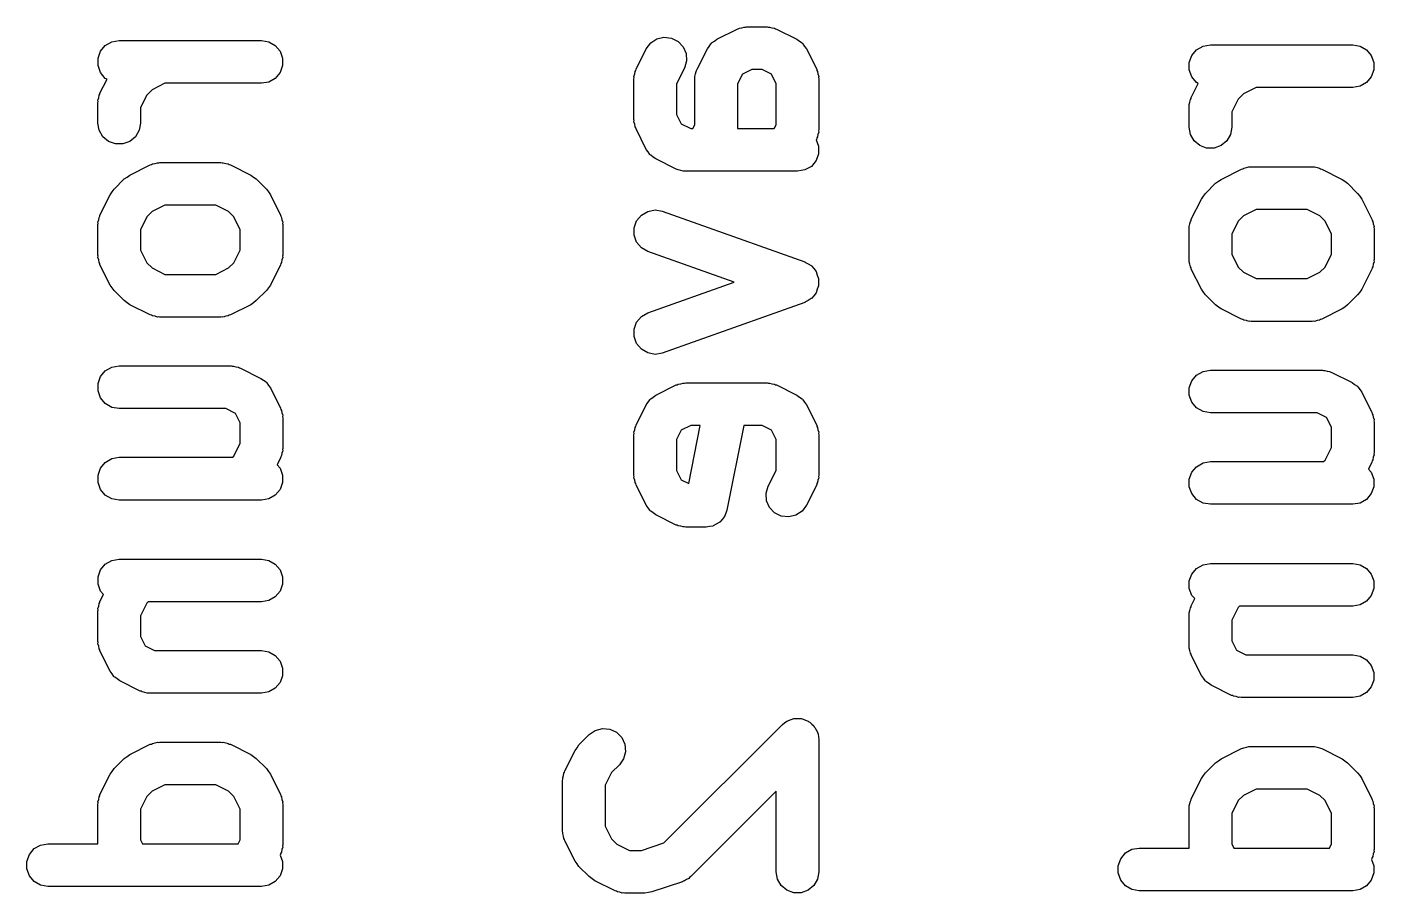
# Model space of a CAD drawing. Extents: x 91.3 to 189.8, y -113.5 to -60.4.
# Drawn here: x 153.89 to 160.2, y -109.63 to -105.58 of the extents above; entities that cross this region are included whole.
import ezdxf

# ---------------------------------------------------------------- set-up
doc = ezdxf.new("R2010")
doc.units = 0
doc.header["$MEASUREMENT"] = 0
doc.layers.add('BLACK', color=7, linetype='CONTINUOUS')

msp = doc.modelspace()

# ---------------------------------------------------------------- linework, layer by layer
at = {"layer": 'Black'}
for p, q in [((157.124, -105.633), (157.22, -105.586)), ((157.22, -105.586), (157.225, -105.584)), ((157.225, -105.584), (157.23, -105.581)), ((157.23, -105.581), (157.242, -105.579)), ((157.242, -105.579), (157.253, -105.576)), ((157.253, -105.576), (157.259, -105.576)), ((157.259, -105.576), (157.264, -105.575)), ((157.264, -105.575), (157.36, -105.575)), ((157.36, -105.575), (157.365, -105.576)), ((157.365, -105.576), (157.371, -105.576)), ((157.371, -105.576), (157.382, -105.579)), ((157.382, -105.579), (157.394, -105.581)), ((157.394, -105.581), (157.399, -105.584)), ((157.399, -105.584), (157.404, -105.586)), ((157.404, -105.586), (157.499, -105.633)), ((154.261, -105.662), (154.292, -105.645)), ((154.292, -105.645), (154.326, -105.639)), ((154.326, -105.639), (154.992, -105.639)), ((154.992, -105.639), (155.027, -105.645)), ((155.027, -105.645), (155.057, -105.662)), ((156.794, -105.678), (156.815, -105.65)), ((156.815, -105.65), (156.844, -105.631)), ((156.844, -105.631), (156.877, -105.623)), ((156.877, -105.623), (156.912, -105.627)), ((156.912, -105.627), (156.943, -105.643)), ((156.943, -105.643), (156.967, -105.668)), ((157.088, -105.666), (157.096, -105.654)), ((157.096, -105.654), (157.099, -105.652)), ((157.099, -105.652), (157.1, -105.65)), ((157.1, -105.65), (157.113, -105.642)), ((157.113, -105.642), (157.124, -105.633)), ((157.499, -105.633), (157.511, -105.642)), ((157.511, -105.642), (157.524, -105.65)), ((157.524, -105.65), (157.525, -105.652)), ((157.525, -105.652), (157.527, -105.654)), ((157.527, -105.654), (157.535, -105.666)), ((154.227, -105.722), (154.239, -105.689)), ((154.227, -105.756), (154.227, -105.722)), ((154.239, -105.689), (154.261, -105.662)), ((155.057, -105.662), (155.079, -105.689)), ((155.079, -105.689), (155.091, -105.722)), ((155.091, -105.722), (155.091, -105.756)), ((156.746, -105.773), (156.794, -105.678)), ((156.967, -105.668), (156.981, -105.7)), ((156.981, -105.7), (156.983, -105.734)), ((157.032, -105.773), (157.08, -105.678)), ((157.08, -105.678), (157.088, -105.666)), ((157.535, -105.666), (157.544, -105.678)), ((157.544, -105.678), (157.592, -105.773)), ((159.337, -105.742), (159.349, -105.709)), ((159.349, -105.709), (159.371, -105.682)), ((159.371, -105.682), (159.402, -105.665)), ((159.402, -105.665), (159.436, -105.659)), ((159.436, -105.659), (160.102, -105.659)), ((160.102, -105.659), (160.137, -105.665)), ((160.137, -105.665), (160.167, -105.682)), ((160.167, -105.682), (160.189, -105.709)), ((160.189, -105.709), (160.201, -105.742)), ((154.239, -105.789), (154.227, -105.756)), ((155.091, -105.756), (155.079, -105.789)), ((156.74, -105.795), (156.742, -105.784)), ((156.742, -105.784), (156.745, -105.779)), ((156.745, -105.779), (156.746, -105.773)), ((156.973, -105.768), (156.936, -105.842)), ((156.983, -105.734), (156.973, -105.768)), ((157.025, -105.795), (157.027, -105.784)), ((157.027, -105.784), (157.03, -105.779)), ((157.03, -105.779), (157.032, -105.773)), ((157.288, -105.775), (157.244, -105.797)), ((157.336, -105.775), (157.288, -105.775)), ((157.38, -105.797), (157.336, -105.775)), ((157.592, -105.773), (157.593, -105.779)), ((157.593, -105.779), (157.596, -105.784)), ((157.596, -105.784), (157.598, -105.795)), ((159.337, -105.776), (159.337, -105.742)), ((159.349, -105.809), (159.337, -105.776)), ((160.201, -105.776), (160.189, -105.809)), ((160.201, -105.742), (160.201, -105.776)), ((154.236, -105.885), (154.269, -105.82)), ((154.261, -105.816), (154.239, -105.789)), ((154.269, -105.82), (154.261, -105.816)), ((154.54, -105.839), (154.48, -105.869)), ((154.992, -105.839), (154.54, -105.839)), ((155.027, -105.833), (154.992, -105.839)), ((155.057, -105.816), (155.027, -105.833)), ((155.079, -105.789), (155.057, -105.816)), ((156.736, -105.807), (156.74, -105.795)), ((156.737, -105.812), (156.736, -105.807)), ((156.736, -105.818), (156.737, -105.812)), ((156.736, -106.009), (156.736, -105.818)), ((156.936, -105.842), (156.936, -105.985)), ((157.021, -105.818), (157.022, -105.812)), ((157.021, -106.033), (157.021, -105.818)), ((157.022, -105.807), (157.025, -105.795)), ((157.022, -105.812), (157.022, -105.807)), ((157.244, -105.797), (157.221, -105.842)), ((157.221, -105.842), (157.221, -106.051)), ((157.402, -105.842), (157.38, -105.797)), ((157.402, -106.033), (157.402, -105.842)), ((157.598, -105.795), (157.602, -105.807)), ((157.602, -105.807), (157.601, -105.812)), ((157.601, -105.812), (157.602, -105.818)), ((157.602, -105.818), (157.602, -106.056)), ((159.346, -105.905), (159.379, -105.84)), ((159.371, -105.836), (159.349, -105.809)), ((159.379, -105.84), (159.371, -105.836)), ((160.167, -105.836), (160.137, -105.853)), ((160.189, -105.809), (160.167, -105.836)), ((154.226, -105.918), (154.23, -105.907)), ((154.23, -105.907), (154.232, -105.895)), ((154.232, -105.895), (154.235, -105.89)), ((154.235, -105.89), (154.236, -105.885)), ((154.456, -105.894), (154.426, -105.953)), ((154.48, -105.869), (154.456, -105.894)), ((159.342, -105.915), (159.345, -105.91)), ((159.345, -105.91), (159.346, -105.905)), ((159.59, -105.889), (159.566, -105.914)), ((159.65, -105.859), (159.59, -105.889)), ((160.102, -105.859), (159.65, -105.859)), ((160.137, -105.853), (160.102, -105.859)), ((154.227, -105.924), (154.226, -105.918)), ((154.226, -105.93), (154.227, -105.924)), ((154.226, -106.025), (154.226, -105.93)), ((154.426, -105.953), (154.426, -106.025)), ((159.336, -105.938), (159.34, -105.927)), ((159.337, -105.944), (159.336, -105.938)), ((159.336, -105.95), (159.337, -105.944)), ((159.336, -106.045), (159.336, -105.95)), ((159.34, -105.927), (159.342, -105.915)), ((159.566, -105.914), (159.536, -105.973)), ((159.536, -105.973), (159.536, -106.045)), ((154.232, -106.059), (154.226, -106.025)), ((154.426, -106.025), (154.42, -106.059)), ((156.737, -106.014), (156.736, -106.009)), ((156.736, -106.02), (156.737, -106.014)), ((156.74, -106.031), (156.736, -106.02)), ((156.742, -106.043), (156.74, -106.031)), ((156.936, -105.985), (156.958, -106.029)), ((156.958, -106.029), (157.002, -106.051)), ((157.012, -106.051), (157.021, -106.033)), ((157.393, -106.051), (157.402, -106.033)), ((154.249, -106.089), (154.232, -106.059)), ((154.276, -106.111), (154.249, -106.089)), ((154.402, -106.089), (154.376, -106.111)), ((154.42, -106.059), (154.402, -106.089)), ((156.745, -106.048), (156.742, -106.043)), ((156.746, -106.053), (156.745, -106.048)), ((156.794, -106.149), (156.746, -106.053)), ((157.002, -106.051), (157.012, -106.051)), ((157.221, -106.051), (157.393, -106.051)), ((157.593, -106.095), (157.592, -106.101)), ((157.596, -106.09), (157.593, -106.095)), ((157.598, -106.079), (157.596, -106.09)), ((157.602, -106.068), (157.598, -106.079)), ((157.602, -106.056), (157.601, -106.062)), ((157.601, -106.062), (157.602, -106.068)), ((159.342, -106.079), (159.336, -106.045)), ((159.359, -106.109), (159.342, -106.079)), ((159.53, -106.079), (159.512, -106.109)), ((159.536, -106.045), (159.53, -106.079)), ((154.308, -106.123), (154.276, -106.111)), ((154.343, -106.123), (154.308, -106.123)), ((154.376, -106.111), (154.343, -106.123)), ((156.803, -106.16), (156.794, -106.149)), ((156.811, -106.173), (156.803, -106.16)), ((157.592, -106.101), (157.59, -106.104)), ((157.59, -106.104), (157.601, -106.134)), ((157.601, -106.134), (157.601, -106.169)), ((159.386, -106.131), (159.359, -106.109)), ((159.418, -106.143), (159.386, -106.131)), ((159.453, -106.143), (159.418, -106.143)), ((159.486, -106.131), (159.453, -106.143)), ((159.512, -106.109), (159.486, -106.131)), ((154.376, -106.269), (154.471, -106.221)), ((154.471, -106.221), (154.477, -106.219)), ((154.477, -106.219), (154.482, -106.217)), ((154.482, -106.217), (154.494, -106.214)), ((154.494, -106.214), (154.505, -106.211)), ((154.505, -106.211), (154.511, -106.211)), ((154.511, -106.211), (154.516, -106.21)), ((154.516, -106.21), (154.802, -106.21)), ((154.802, -106.21), (154.808, -106.211)), ((154.808, -106.211), (154.813, -106.211)), ((154.813, -106.211), (154.825, -106.214)), ((154.825, -106.214), (154.836, -106.217)), ((154.836, -106.217), (154.841, -106.219)), ((154.841, -106.219), (154.847, -106.221)), ((154.847, -106.221), (154.942, -106.269)), ((156.813, -106.174), (156.811, -106.173)), ((156.815, -106.176), (156.813, -106.174)), ((156.827, -106.185), (156.815, -106.176)), ((156.839, -106.193), (156.827, -106.185)), ((156.934, -106.241), (156.839, -106.193)), ((157.589, -106.201), (157.567, -106.228)), ((157.601, -106.169), (157.589, -106.201)), ((154.303, -106.335), (154.35, -106.287)), ((154.35, -106.287), (154.363, -106.278)), ((154.363, -106.278), (154.376, -106.269)), ((154.942, -106.269), (154.955, -106.278)), ((154.955, -106.278), (154.968, -106.287)), ((154.968, -106.287), (155.015, -106.335)), ((156.939, -106.243), (156.934, -106.241)), ((156.944, -106.245), (156.939, -106.243)), ((156.956, -106.247), (156.944, -106.245)), ((156.967, -106.251), (156.956, -106.247)), ((156.973, -106.25), (156.967, -106.251)), ((156.979, -106.251), (156.973, -106.25)), ((157.502, -106.251), (156.979, -106.251)), ((157.537, -106.245), (157.502, -106.251)), ((157.567, -106.228), (157.537, -106.245)), ((159.473, -106.298), (159.486, -106.289)), ((159.486, -106.289), (159.581, -106.241)), ((159.581, -106.241), (159.587, -106.239)), ((159.587, -106.239), (159.592, -106.237)), ((159.592, -106.237), (159.604, -106.234)), ((159.604, -106.234), (159.615, -106.231)), ((159.615, -106.231), (159.621, -106.231)), ((159.621, -106.231), (159.626, -106.23)), ((159.626, -106.23), (159.912, -106.23)), ((159.912, -106.23), (159.918, -106.231)), ((159.918, -106.231), (159.923, -106.231)), ((159.923, -106.231), (159.935, -106.234)), ((159.935, -106.234), (159.946, -106.237)), ((159.946, -106.237), (159.951, -106.239)), ((159.951, -106.239), (159.957, -106.241)), ((159.957, -106.241), (160.052, -106.289)), ((160.052, -106.289), (160.065, -106.298)), ((154.284, -106.361), (154.293, -106.348)), ((154.293, -106.348), (154.303, -106.335)), ((155.015, -106.335), (155.025, -106.348)), ((155.025, -106.348), (155.034, -106.361)), ((159.413, -106.355), (159.46, -106.307)), ((159.46, -106.307), (159.473, -106.298)), ((160.065, -106.298), (160.078, -106.307)), ((160.078, -106.307), (160.125, -106.355)), ((154.236, -106.456), (154.284, -106.361)), ((154.54, -106.41), (154.48, -106.44)), ((154.778, -106.41), (154.54, -106.41)), ((154.838, -106.44), (154.778, -106.41)), ((155.034, -106.361), (155.082, -106.456)), ((159.346, -106.476), (159.394, -106.381)), ((159.394, -106.381), (159.403, -106.368)), ((159.403, -106.368), (159.413, -106.355)), ((160.125, -106.355), (160.135, -106.368)), ((160.135, -106.368), (160.144, -106.381)), ((160.144, -106.381), (160.192, -106.476)), ((154.226, -106.49), (154.23, -106.478)), ((154.23, -106.478), (154.232, -106.467)), ((154.232, -106.467), (154.235, -106.462)), ((154.235, -106.462), (154.236, -106.456)), ((154.456, -106.465), (154.426, -106.525)), ((154.48, -106.44), (154.456, -106.465)), ((154.863, -106.465), (154.838, -106.44)), ((154.892, -106.525), (154.863, -106.465)), ((155.082, -106.456), (155.083, -106.462)), ((155.083, -106.462), (155.086, -106.467)), ((155.086, -106.467), (155.088, -106.478)), ((155.088, -106.478), (155.092, -106.49)), ((156.749, -106.483), (156.771, -106.456)), ((156.771, -106.456), (156.801, -106.439)), ((156.801, -106.439), (156.835, -106.432)), ((156.835, -106.432), (156.869, -106.438)), ((156.869, -106.438), (157.536, -106.676)), ((159.345, -106.482), (159.346, -106.476)), ((159.59, -106.46), (159.566, -106.485)), ((159.65, -106.43), (159.59, -106.46)), ((159.888, -106.43), (159.65, -106.43)), ((159.948, -106.46), (159.888, -106.43)), ((159.973, -106.485), (159.948, -106.46)), ((160.192, -106.476), (160.193, -106.482)), ((154.227, -106.495), (154.226, -106.49)), ((154.226, -106.501), (154.227, -106.495)), ((154.226, -106.644), (154.226, -106.501)), ((154.426, -106.525), (154.426, -106.62)), ((154.892, -106.62), (154.892, -106.525)), ((155.092, -106.49), (155.091, -106.495)), ((155.091, -106.495), (155.092, -106.501)), ((155.092, -106.501), (155.092, -106.644)), ((156.737, -106.516), (156.749, -106.483)), ((156.737, -106.55), (156.737, -106.516)), ((159.336, -106.51), (159.34, -106.498)), ((159.337, -106.515), (159.336, -106.51)), ((159.336, -106.521), (159.337, -106.515)), ((159.336, -106.664), (159.336, -106.521)), ((159.34, -106.498), (159.342, -106.487)), ((159.342, -106.487), (159.345, -106.482)), ((159.566, -106.485), (159.536, -106.545)), ((160.002, -106.545), (159.973, -106.485)), ((160.193, -106.482), (160.196, -106.487)), ((160.196, -106.487), (160.198, -106.498)), ((160.198, -106.498), (160.202, -106.51)), ((160.202, -106.51), (160.201, -106.515)), ((160.201, -106.515), (160.202, -106.521)), ((160.202, -106.521), (160.202, -106.664)), ((156.749, -106.583), (156.737, -106.55)), ((156.772, -106.609), (156.749, -106.583)), ((159.536, -106.545), (159.536, -106.64)), ((160.002, -106.64), (160.002, -106.545)), ((154.227, -106.649), (154.226, -106.644)), ((154.226, -106.655), (154.227, -106.649)), ((154.23, -106.666), (154.226, -106.655)), ((154.232, -106.678), (154.23, -106.666)), ((154.426, -106.62), (154.456, -106.68)), ((154.863, -106.68), (154.892, -106.62)), ((155.088, -106.666), (155.086, -106.678)), ((155.092, -106.655), (155.088, -106.666)), ((155.092, -106.644), (155.091, -106.649)), ((155.091, -106.649), (155.092, -106.655)), ((156.802, -106.627), (156.772, -106.609)), ((157.205, -106.77), (156.802, -106.627)), ((159.337, -106.669), (159.336, -106.664)), ((159.536, -106.64), (159.566, -106.7)), ((159.973, -106.7), (160.002, -106.64)), ((160.202, -106.664), (160.201, -106.669)), ((154.235, -106.683), (154.232, -106.678)), ((154.236, -106.689), (154.235, -106.683)), ((154.284, -106.784), (154.236, -106.689)), ((154.456, -106.68), (154.48, -106.704)), ((154.48, -106.704), (154.54, -106.734)), ((154.778, -106.734), (154.838, -106.704)), ((154.838, -106.704), (154.863, -106.68)), ((155.082, -106.689), (155.034, -106.784)), ((155.083, -106.683), (155.082, -106.689)), ((155.086, -106.678), (155.083, -106.683)), ((157.536, -106.676), (157.537, -106.677)), ((157.537, -106.677), (157.537, -106.677)), ((157.537, -106.677), (157.552, -106.685)), ((157.552, -106.685), (157.566, -106.693)), ((157.566, -106.693), (157.567, -106.694)), ((157.567, -106.694), (157.567, -106.694)), ((157.567, -106.694), (157.578, -106.707)), ((157.578, -106.707), (157.589, -106.72)), ((157.589, -106.72), (157.589, -106.721)), ((157.589, -106.721), (157.589, -106.721)), ((157.589, -106.721), (157.595, -106.737)), ((159.336, -106.675), (159.337, -106.669)), ((159.34, -106.686), (159.336, -106.675)), ((159.342, -106.698), (159.34, -106.686)), ((159.345, -106.703), (159.342, -106.698)), ((159.346, -106.709), (159.345, -106.703)), ((159.394, -106.804), (159.346, -106.709)), ((159.566, -106.7), (159.59, -106.724)), ((159.59, -106.724), (159.65, -106.754)), ((159.888, -106.754), (159.948, -106.724)), ((159.948, -106.724), (159.973, -106.7)), ((160.192, -106.709), (160.144, -106.804)), ((160.193, -106.703), (160.192, -106.709)), ((160.196, -106.698), (160.193, -106.703)), ((160.198, -106.686), (160.196, -106.698)), ((160.202, -106.675), (160.198, -106.686)), ((160.201, -106.669), (160.202, -106.675)), ((154.293, -106.797), (154.284, -106.784)), ((154.54, -106.734), (154.778, -106.734)), ((155.034, -106.784), (155.025, -106.797)), ((156.802, -106.914), (157.205, -106.77)), ((157.595, -106.737), (157.601, -106.753)), ((157.601, -106.788), (157.595, -106.804)), ((157.601, -106.753), (157.601, -106.753)), ((157.601, -106.753), (157.601, -106.754)), ((157.601, -106.754), (157.601, -106.771)), ((157.601, -106.771), (157.601, -106.787)), ((157.601, -106.787), (157.601, -106.788)), ((157.601, -106.788), (157.601, -106.788)), ((159.65, -106.754), (159.888, -106.754)), ((154.303, -106.81), (154.293, -106.797)), ((154.35, -106.857), (154.303, -106.81)), ((154.363, -106.867), (154.35, -106.857)), ((154.968, -106.857), (154.955, -106.867)), ((155.015, -106.81), (154.968, -106.857)), ((155.025, -106.797), (155.015, -106.81)), ((157.552, -106.856), (157.537, -106.864)), ((157.566, -106.847), (157.552, -106.856)), ((157.567, -106.847), (157.566, -106.847)), ((157.578, -106.834), (157.567, -106.847)), ((157.567, -106.847), (157.567, -106.847)), ((157.589, -106.821), (157.578, -106.834)), ((157.595, -106.804), (157.589, -106.82)), ((157.589, -106.82), (157.589, -106.82)), ((157.589, -106.82), (157.589, -106.821)), ((159.403, -106.817), (159.394, -106.804)), ((159.413, -106.83), (159.403, -106.817)), ((159.46, -106.877), (159.413, -106.83)), ((160.125, -106.83), (160.078, -106.877)), ((160.135, -106.817), (160.125, -106.83)), ((160.144, -106.804), (160.135, -106.817)), ((154.376, -106.876), (154.363, -106.867)), ((154.471, -106.924), (154.376, -106.876)), ((154.942, -106.876), (154.847, -106.924)), ((154.955, -106.867), (154.942, -106.876)), ((156.772, -106.932), (156.802, -106.914)), ((157.536, -106.865), (156.869, -107.103)), ((157.537, -106.864), (157.536, -106.865)), ((157.537, -106.864), (157.537, -106.864)), ((159.473, -106.887), (159.46, -106.877)), ((159.486, -106.896), (159.473, -106.887)), ((159.581, -106.944), (159.486, -106.896)), ((160.052, -106.896), (159.957, -106.944)), ((160.065, -106.887), (160.052, -106.896)), ((160.078, -106.877), (160.065, -106.887)), ((154.477, -106.925), (154.471, -106.924)), ((154.482, -106.928), (154.477, -106.925)), ((154.494, -106.93), (154.482, -106.928)), ((154.505, -106.934), (154.494, -106.93)), ((154.511, -106.933), (154.505, -106.934)), ((154.516, -106.934), (154.511, -106.933)), ((154.802, -106.934), (154.516, -106.934)), ((154.808, -106.933), (154.802, -106.934)), ((154.813, -106.934), (154.808, -106.933)), ((154.825, -106.93), (154.813, -106.934)), ((154.836, -106.928), (154.825, -106.93)), ((154.841, -106.925), (154.836, -106.928)), ((154.847, -106.924), (154.841, -106.925)), ((156.737, -106.991), (156.749, -106.958)), ((156.749, -106.958), (156.772, -106.932)), ((159.587, -106.945), (159.581, -106.944)), ((159.592, -106.948), (159.587, -106.945)), ((159.604, -106.95), (159.592, -106.948)), ((159.615, -106.954), (159.604, -106.95)), ((159.621, -106.953), (159.615, -106.954)), ((159.626, -106.954), (159.621, -106.953)), ((159.912, -106.954), (159.626, -106.954)), ((159.918, -106.953), (159.912, -106.954)), ((159.923, -106.954), (159.918, -106.953)), ((159.935, -106.95), (159.923, -106.954)), ((159.946, -106.948), (159.935, -106.95)), ((159.951, -106.945), (159.946, -106.948)), ((159.957, -106.944), (159.951, -106.945)), ((156.737, -107.025), (156.737, -106.991)), ((156.749, -107.058), (156.737, -107.025)), ((156.771, -107.085), (156.749, -107.058)), ((156.801, -107.102), (156.771, -107.085)), ((156.835, -107.109), (156.801, -107.102)), ((156.869, -107.103), (156.835, -107.109)), ((154.261, -107.186), (154.292, -107.169)), ((154.292, -107.169), (154.326, -107.163)), ((154.326, -107.163), (154.85, -107.163)), ((154.85, -107.163), (154.855, -107.164)), ((154.855, -107.164), (154.861, -107.164)), ((154.861, -107.164), (154.872, -107.167)), ((154.872, -107.167), (154.884, -107.169)), ((154.884, -107.169), (154.889, -107.172)), ((154.889, -107.172), (154.894, -107.173)), ((154.227, -107.245), (154.239, -107.213)), ((154.239, -107.213), (154.261, -107.186)), ((154.894, -107.173), (154.989, -107.221)), ((154.989, -107.221), (155.001, -107.23)), ((155.001, -107.23), (155.014, -107.238)), ((159.337, -107.265), (159.349, -107.233)), ((159.349, -107.233), (159.371, -107.206)), ((159.371, -107.206), (159.402, -107.189)), ((159.402, -107.189), (159.436, -107.183)), ((159.436, -107.183), (159.96, -107.183)), ((159.96, -107.183), (159.965, -107.184)), ((159.965, -107.184), (159.971, -107.184)), ((159.971, -107.184), (159.982, -107.187)), ((159.982, -107.187), (159.994, -107.189)), ((159.994, -107.189), (159.999, -107.192)), ((159.999, -107.192), (160.004, -107.193)), ((160.004, -107.193), (160.099, -107.241)), ((154.227, -107.28), (154.227, -107.245)), ((154.239, -107.313), (154.227, -107.28)), ((155.014, -107.238), (155.015, -107.24)), ((155.015, -107.24), (155.017, -107.242)), ((155.017, -107.242), (155.025, -107.254)), ((155.025, -107.254), (155.034, -107.266)), ((155.034, -107.266), (155.082, -107.361)), ((156.839, -107.3), (156.934, -107.252)), ((156.934, -107.252), (156.939, -107.251)), ((156.939, -107.251), (156.944, -107.248)), ((156.944, -107.248), (156.956, -107.246)), ((156.956, -107.246), (156.967, -107.243)), ((156.967, -107.243), (156.973, -107.243)), ((156.973, -107.243), (156.979, -107.242)), ((156.979, -107.242), (157.36, -107.242)), ((157.36, -107.242), (157.365, -107.243)), ((157.365, -107.243), (157.371, -107.243)), ((157.371, -107.243), (157.382, -107.246)), ((157.382, -107.246), (157.394, -107.248)), ((157.394, -107.248), (157.399, -107.251)), ((157.399, -107.251), (157.404, -107.252)), ((157.404, -107.252), (157.499, -107.3)), ((159.337, -107.3), (159.337, -107.265)), ((160.099, -107.241), (160.111, -107.25)), ((160.111, -107.25), (160.124, -107.258)), ((160.124, -107.258), (160.125, -107.26)), ((160.125, -107.26), (160.127, -107.262)), ((160.127, -107.262), (160.135, -107.274)), ((160.135, -107.274), (160.144, -107.286)), ((160.144, -107.286), (160.192, -107.381)), ((154.261, -107.339), (154.239, -107.313)), ((154.292, -107.357), (154.261, -107.339)), ((154.326, -107.363), (154.292, -107.357)), ((155.082, -107.361), (155.083, -107.367)), ((156.746, -107.44), (156.794, -107.345)), ((156.794, -107.345), (156.803, -107.333)), ((156.803, -107.333), (156.811, -107.321)), ((156.811, -107.321), (156.813, -107.319)), ((156.813, -107.319), (156.815, -107.317)), ((156.815, -107.317), (156.827, -107.309)), ((156.827, -107.309), (156.839, -107.3)), ((157.499, -107.3), (157.511, -107.309)), ((157.511, -107.309), (157.524, -107.317)), ((157.524, -107.317), (157.525, -107.319)), ((157.525, -107.319), (157.527, -107.321)), ((157.527, -107.321), (157.535, -107.333)), ((157.535, -107.333), (157.544, -107.345)), ((157.544, -107.345), (157.592, -107.44)), ((159.349, -107.333), (159.337, -107.3)), ((159.371, -107.359), (159.349, -107.333)), ((159.402, -107.377), (159.371, -107.359)), ((154.826, -107.363), (154.326, -107.363)), ((154.87, -107.385), (154.826, -107.363)), ((154.892, -107.429), (154.87, -107.385)), ((155.083, -107.367), (155.086, -107.372)), ((155.086, -107.372), (155.088, -107.383)), ((155.088, -107.383), (155.092, -107.394)), ((155.092, -107.394), (155.091, -107.4)), ((155.091, -107.4), (155.092, -107.406)), ((155.092, -107.406), (155.092, -107.549)), ((159.436, -107.383), (159.402, -107.377)), ((159.936, -107.383), (159.436, -107.383)), ((159.98, -107.405), (159.936, -107.383)), ((160.002, -107.449), (159.98, -107.405)), ((160.192, -107.381), (160.193, -107.387)), ((160.193, -107.387), (160.196, -107.392)), ((160.196, -107.392), (160.198, -107.403)), ((160.198, -107.403), (160.202, -107.414)), ((160.202, -107.414), (160.201, -107.42)), ((160.201, -107.42), (160.202, -107.426)), ((154.892, -107.525), (154.892, -107.429)), ((156.736, -107.473), (156.74, -107.462)), ((156.737, -107.479), (156.736, -107.473)), ((156.736, -107.485), (156.737, -107.479)), ((156.736, -107.675), (156.736, -107.485)), ((156.74, -107.462), (156.742, -107.451)), ((156.742, -107.451), (156.745, -107.446)), ((156.745, -107.446), (156.746, -107.44)), ((156.958, -107.464), (156.936, -107.508)), ((157.002, -107.442), (156.958, -107.464)), ((156.993, -107.713), (157.047, -107.442)), ((157.047, -107.442), (157.002, -107.442)), ((157.251, -107.442), (157.172, -107.838)), ((157.336, -107.442), (157.251, -107.442)), ((157.38, -107.464), (157.336, -107.442)), ((157.402, -107.508), (157.38, -107.464)), ((157.592, -107.44), (157.593, -107.446)), ((157.593, -107.446), (157.596, -107.451)), ((157.596, -107.451), (157.598, -107.462)), ((157.598, -107.462), (157.602, -107.473)), ((157.602, -107.473), (157.601, -107.479)), ((157.601, -107.479), (157.602, -107.485)), ((157.602, -107.485), (157.602, -107.675)), ((160.002, -107.545), (160.002, -107.449)), ((160.202, -107.426), (160.202, -107.569)), ((154.863, -107.585), (154.892, -107.525)), ((155.092, -107.549), (155.091, -107.554)), ((156.936, -107.508), (156.936, -107.652)), ((157.402, -107.652), (157.402, -107.508)), ((159.973, -107.605), (160.002, -107.545)), ((154.261, -107.615), (154.292, -107.597)), ((154.292, -107.597), (154.326, -107.591)), ((154.326, -107.591), (154.856, -107.591)), ((154.856, -107.591), (154.863, -107.585)), ((155.082, -107.593), (155.066, -107.626)), ((155.083, -107.588), (155.082, -107.593)), ((155.086, -107.583), (155.083, -107.588)), ((155.088, -107.571), (155.086, -107.583)), ((155.092, -107.56), (155.088, -107.571)), ((155.091, -107.554), (155.092, -107.56)), ((159.402, -107.617), (159.436, -107.611)), ((159.436, -107.611), (159.966, -107.611)), ((159.966, -107.611), (159.973, -107.605)), ((160.192, -107.613), (160.176, -107.646)), ((160.193, -107.608), (160.192, -107.613)), ((160.196, -107.603), (160.193, -107.608)), ((160.198, -107.591), (160.196, -107.603)), ((160.202, -107.58), (160.198, -107.591)), ((160.202, -107.569), (160.201, -107.574)), ((160.201, -107.574), (160.202, -107.58)), ((154.227, -107.674), (154.239, -107.641)), ((154.227, -107.709), (154.227, -107.674)), ((154.239, -107.641), (154.261, -107.615)), ((155.066, -107.626), (155.079, -107.641)), ((155.079, -107.641), (155.091, -107.674)), ((155.091, -107.674), (155.091, -107.709)), ((156.737, -107.681), (156.736, -107.675)), ((156.936, -107.652), (156.958, -107.696)), ((157.365, -107.726), (157.402, -107.652)), ((157.602, -107.675), (157.601, -107.681)), ((159.337, -107.694), (159.349, -107.661)), ((159.349, -107.661), (159.371, -107.635)), ((159.371, -107.635), (159.402, -107.617)), ((160.176, -107.646), (160.189, -107.661)), ((160.189, -107.661), (160.201, -107.694)), ((154.239, -107.741), (154.227, -107.709)), ((155.091, -107.709), (155.079, -107.741)), ((156.736, -107.687), (156.737, -107.681)), ((156.74, -107.698), (156.736, -107.687)), ((156.742, -107.709), (156.74, -107.698)), ((156.745, -107.714), (156.742, -107.709)), ((156.746, -107.72), (156.745, -107.714)), ((156.794, -107.815), (156.746, -107.72)), ((156.958, -107.696), (156.993, -107.713)), ((157.355, -107.759), (157.365, -107.726)), ((157.592, -107.72), (157.544, -107.815)), ((157.593, -107.714), (157.592, -107.72)), ((157.596, -107.709), (157.593, -107.714)), ((157.598, -107.698), (157.596, -107.709)), ((157.602, -107.687), (157.598, -107.698)), ((157.601, -107.681), (157.602, -107.687)), ((159.337, -107.729), (159.337, -107.694)), ((159.349, -107.761), (159.337, -107.729)), ((160.201, -107.729), (160.189, -107.761)), ((160.201, -107.694), (160.201, -107.729)), ((154.261, -107.768), (154.239, -107.741)), ((154.292, -107.785), (154.261, -107.768)), ((154.326, -107.791), (154.292, -107.785)), ((154.992, -107.791), (154.326, -107.791)), ((155.027, -107.785), (154.992, -107.791)), ((155.057, -107.768), (155.027, -107.785)), ((155.079, -107.741), (155.057, -107.768)), ((157.357, -107.794), (157.355, -107.759)), ((157.371, -107.826), (157.357, -107.794)), ((159.371, -107.788), (159.349, -107.761)), ((159.402, -107.805), (159.371, -107.788)), ((160.167, -107.788), (160.137, -107.805)), ((160.189, -107.761), (160.167, -107.788)), ((156.803, -107.827), (156.794, -107.815)), ((156.811, -107.839), (156.803, -107.827)), ((156.813, -107.841), (156.811, -107.839)), ((156.815, -107.843), (156.813, -107.841)), ((156.827, -107.851), (156.815, -107.843)), ((156.839, -107.86), (156.827, -107.851)), ((156.934, -107.908), (156.839, -107.86)), ((157.166, -107.853), (157.16, -107.868)), ((157.172, -107.838), (157.166, -107.853)), ((157.395, -107.851), (157.371, -107.826)), ((157.426, -107.866), (157.395, -107.851)), ((157.461, -107.87), (157.426, -107.866)), ((157.495, -107.862), (157.461, -107.87)), ((157.524, -107.843), (157.495, -107.862)), ((157.544, -107.815), (157.524, -107.843)), ((159.436, -107.811), (159.402, -107.805)), ((160.102, -107.811), (159.436, -107.811)), ((160.137, -107.805), (160.102, -107.811)), ((156.939, -107.909), (156.934, -107.908)), ((156.944, -107.912), (156.939, -107.909)), ((156.956, -107.914), (156.944, -107.912)), ((156.967, -107.917), (156.956, -107.914)), ((156.973, -107.917), (156.967, -107.917)), ((156.979, -107.918), (156.973, -107.917)), ((157.074, -107.918), (156.979, -107.918)), ((157.09, -107.915), (157.074, -107.918)), ((157.106, -107.913), (157.09, -107.915)), ((157.107, -107.912), (157.106, -107.913)), ((157.108, -107.912), (157.107, -107.912)), ((157.122, -107.904), (157.108, -107.912)), ((157.136, -107.896), (157.122, -107.904)), ((157.137, -107.895), (157.136, -107.896)), ((157.138, -107.895), (157.137, -107.895)), ((157.149, -107.882), (157.138, -107.895)), ((157.159, -107.87), (157.149, -107.882)), ((157.16, -107.869), (157.159, -107.87)), ((157.16, -107.868), (157.16, -107.869)), ((154.227, -108.15), (154.239, -108.118)), ((154.239, -108.118), (154.261, -108.091)), ((154.261, -108.091), (154.292, -108.074)), ((154.292, -108.074), (154.326, -108.068)), ((154.326, -108.068), (154.992, -108.068)), ((154.992, -108.068), (155.027, -108.074)), ((155.027, -108.074), (155.057, -108.091)), ((155.057, -108.091), (155.079, -108.118)), ((155.079, -108.118), (155.091, -108.15)), ((159.349, -108.138), (159.371, -108.111)), ((159.371, -108.111), (159.402, -108.094)), ((159.402, -108.094), (159.436, -108.088)), ((159.436, -108.088), (160.102, -108.088)), ((160.102, -108.088), (160.137, -108.094)), ((160.137, -108.094), (160.167, -108.111)), ((160.167, -108.111), (160.189, -108.138)), ((154.227, -108.185), (154.227, -108.15)), ((155.091, -108.15), (155.091, -108.185)), ((159.337, -108.17), (159.349, -108.138)), ((159.337, -108.205), (159.337, -108.17)), ((160.189, -108.138), (160.201, -108.17)), ((160.201, -108.17), (160.201, -108.205)), ((154.239, -108.218), (154.227, -108.185)), ((154.236, -108.266), (154.252, -108.233)), ((154.252, -108.233), (154.239, -108.218)), ((155.057, -108.244), (155.027, -108.262)), ((155.079, -108.218), (155.057, -108.244)), ((155.091, -108.185), (155.079, -108.218)), ((159.349, -108.238), (159.337, -108.205)), ((159.362, -108.253), (159.349, -108.238)), ((160.189, -108.238), (160.167, -108.264)), ((160.201, -108.205), (160.189, -108.238)), ((154.226, -108.299), (154.23, -108.288)), ((154.227, -108.305), (154.226, -108.299)), ((154.226, -108.31), (154.227, -108.305)), ((154.23, -108.288), (154.232, -108.276)), ((154.232, -108.276), (154.235, -108.271)), ((154.235, -108.271), (154.236, -108.266)), ((154.456, -108.274), (154.426, -108.334)), ((154.462, -108.268), (154.456, -108.274)), ((154.992, -108.268), (154.462, -108.268)), ((155.027, -108.262), (154.992, -108.268)), ((159.336, -108.319), (159.34, -108.308)), ((159.34, -108.308), (159.342, -108.296)), ((159.342, -108.296), (159.345, -108.291)), ((159.345, -108.291), (159.346, -108.286)), ((159.346, -108.286), (159.362, -108.253)), ((159.566, -108.294), (159.536, -108.354)), ((159.572, -108.288), (159.566, -108.294)), ((160.102, -108.288), (159.572, -108.288)), ((160.137, -108.282), (160.102, -108.288)), ((160.167, -108.264), (160.137, -108.282)), ((154.226, -108.453), (154.226, -108.31)), ((154.426, -108.334), (154.426, -108.43)), ((159.337, -108.325), (159.336, -108.319)), ((159.336, -108.33), (159.337, -108.325)), ((159.336, -108.473), (159.336, -108.33)), ((159.536, -108.354), (159.536, -108.45)), ((154.426, -108.43), (154.448, -108.474)), ((154.227, -108.459), (154.226, -108.453)), ((154.226, -108.465), (154.227, -108.459)), ((154.23, -108.476), (154.226, -108.465)), ((154.232, -108.488), (154.23, -108.476)), ((154.235, -108.493), (154.232, -108.488)), ((154.236, -108.498), (154.235, -108.493)), ((154.448, -108.474), (154.492, -108.496)), ((154.492, -108.496), (154.992, -108.496)), ((154.992, -108.496), (155.027, -108.502)), ((159.337, -108.479), (159.336, -108.473)), ((159.336, -108.485), (159.337, -108.479)), ((159.34, -108.496), (159.336, -108.485)), ((159.342, -108.508), (159.34, -108.496)), ((159.536, -108.45), (159.558, -108.494)), ((159.558, -108.494), (159.602, -108.516)), ((154.284, -108.593), (154.236, -108.498)), ((155.027, -108.502), (155.057, -108.52)), ((155.057, -108.52), (155.079, -108.546)), ((155.079, -108.546), (155.091, -108.579)), ((159.345, -108.513), (159.342, -108.508)), ((159.346, -108.518), (159.345, -108.513)), ((159.394, -108.613), (159.346, -108.518)), ((159.602, -108.516), (160.102, -108.516)), ((160.102, -108.516), (160.137, -108.522)), ((160.137, -108.522), (160.167, -108.54)), ((160.167, -108.54), (160.189, -108.566)), ((154.293, -108.605), (154.284, -108.593)), ((154.301, -108.617), (154.293, -108.605)), ((154.303, -108.619), (154.301, -108.617)), ((154.305, -108.621), (154.303, -108.619)), ((154.317, -108.629), (154.305, -108.621)), ((155.091, -108.614), (155.079, -108.646)), ((155.091, -108.579), (155.091, -108.614)), ((159.403, -108.625), (159.394, -108.613)), ((160.189, -108.566), (160.201, -108.599)), ((160.201, -108.599), (160.201, -108.634)), ((154.329, -108.638), (154.317, -108.629)), ((154.424, -108.686), (154.329, -108.638)), ((154.429, -108.687), (154.424, -108.686)), ((155.057, -108.673), (155.027, -108.69)), ((155.079, -108.646), (155.057, -108.673)), ((159.411, -108.637), (159.403, -108.625)), ((159.413, -108.639), (159.411, -108.637)), ((159.415, -108.641), (159.413, -108.639)), ((159.427, -108.649), (159.415, -108.641)), ((159.439, -108.658), (159.427, -108.649)), ((159.534, -108.706), (159.439, -108.658)), ((160.189, -108.666), (160.167, -108.693)), ((160.201, -108.634), (160.189, -108.666)), ((154.434, -108.69), (154.429, -108.687)), ((154.446, -108.692), (154.434, -108.69)), ((154.457, -108.696), (154.446, -108.692)), ((154.463, -108.695), (154.457, -108.696)), ((154.469, -108.696), (154.463, -108.695)), ((154.992, -108.696), (154.469, -108.696)), ((155.027, -108.69), (154.992, -108.696)), ((159.539, -108.707), (159.534, -108.706)), ((159.544, -108.71), (159.539, -108.707)), ((159.556, -108.712), (159.544, -108.71)), ((159.567, -108.716), (159.556, -108.712)), ((159.573, -108.715), (159.567, -108.716)), ((159.579, -108.716), (159.573, -108.715)), ((160.102, -108.716), (159.579, -108.716)), ((160.137, -108.71), (160.102, -108.716)), ((160.167, -108.693), (160.137, -108.71)), ((156.527, -108.89), (156.555, -108.87)), ((156.555, -108.87), (156.589, -108.861)), ((156.589, -108.861), (156.624, -108.864)), ((156.624, -108.864), (156.655, -108.879)), ((156.877, -109.397), (157.432, -108.843)), ((157.432, -108.843), (157.442, -108.835)), ((157.442, -108.835), (157.452, -108.827)), ((157.452, -108.827), (157.457, -108.825)), ((157.457, -108.825), (157.46, -108.823)), ((157.46, -108.823), (157.473, -108.819)), ((157.473, -108.819), (157.485, -108.815)), ((157.485, -108.815), (157.489, -108.815)), ((157.489, -108.815), (157.494, -108.814)), ((157.494, -108.814), (157.507, -108.815)), ((157.507, -108.815), (157.52, -108.815)), ((157.52, -108.815), (157.524, -108.816)), ((157.524, -108.816), (157.528, -108.817)), ((157.528, -108.817), (157.54, -108.822)), ((157.54, -108.822), (157.552, -108.827)), ((157.552, -108.827), (157.556, -108.83)), ((157.556, -108.83), (157.56, -108.831)), ((157.56, -108.831), (157.569, -108.841)), ((157.569, -108.841), (157.579, -108.849)), ((157.579, -108.849), (157.581, -108.853)), ((157.581, -108.853), (157.584, -108.856)), ((157.584, -108.856), (157.59, -108.868)), ((157.59, -108.868), (157.596, -108.879)), ((154.376, -108.983), (154.471, -108.935)), ((154.471, -108.935), (154.477, -108.934)), ((154.477, -108.934), (154.482, -108.931)), ((154.482, -108.931), (154.494, -108.929)), ((154.494, -108.929), (154.505, -108.925)), ((154.505, -108.925), (154.511, -108.926)), ((154.511, -108.926), (154.516, -108.925)), ((154.516, -108.925), (154.802, -108.925)), ((154.802, -108.925), (154.808, -108.926)), ((154.808, -108.926), (154.813, -108.925)), ((154.813, -108.925), (154.825, -108.929)), ((154.825, -108.929), (154.836, -108.931)), ((154.836, -108.931), (154.841, -108.934)), ((154.841, -108.934), (154.847, -108.935)), ((154.847, -108.935), (154.942, -108.983)), ((156.47, -108.951), (156.479, -108.938)), ((156.479, -108.938), (156.527, -108.89)), ((156.655, -108.879), (156.68, -108.904)), ((156.68, -108.904), (156.694, -108.935)), ((156.694, -108.935), (156.697, -108.97)), ((157.596, -108.879), (157.597, -108.883)), ((157.597, -108.883), (157.599, -108.887)), ((157.599, -108.887), (157.6, -108.9)), ((157.6, -108.9), (157.602, -108.913)), ((157.602, -108.913), (157.602, -109.532)), ((154.303, -109.049), (154.35, -109.002)), ((154.35, -109.002), (154.363, -108.992)), ((154.363, -108.992), (154.376, -108.983)), ((154.942, -108.983), (154.955, -108.992)), ((154.955, -108.992), (154.968, -109.002)), ((154.968, -109.002), (155.015, -109.049)), ((156.413, -109.059), (156.461, -108.964)), ((156.461, -108.964), (156.47, -108.951)), ((156.697, -108.97), (156.688, -109.003)), ((159.486, -109.003), (159.581, -108.955)), ((159.581, -108.955), (159.587, -108.954)), ((159.587, -108.954), (159.592, -108.951)), ((159.592, -108.951), (159.604, -108.949)), ((159.604, -108.949), (159.615, -108.945)), ((159.615, -108.945), (159.621, -108.946)), ((159.621, -108.946), (159.626, -108.945)), ((159.626, -108.945), (159.912, -108.945)), ((159.912, -108.945), (159.918, -108.946)), ((159.918, -108.946), (159.923, -108.945)), ((159.923, -108.945), (159.935, -108.949)), ((159.935, -108.949), (159.946, -108.951)), ((159.946, -108.951), (159.951, -108.954)), ((159.951, -108.954), (159.957, -108.955)), ((159.957, -108.955), (160.052, -109.003)), ((154.284, -109.075), (154.293, -109.062)), ((154.293, -109.062), (154.303, -109.049)), ((155.015, -109.049), (155.025, -109.062)), ((155.025, -109.062), (155.034, -109.075)), ((156.408, -109.07), (156.411, -109.065)), ((156.411, -109.065), (156.413, -109.059)), ((156.668, -109.032), (156.632, -109.068)), ((156.688, -109.003), (156.668, -109.032)), ((159.413, -109.069), (159.46, -109.022)), ((159.46, -109.022), (159.473, -109.012)), ((159.473, -109.012), (159.486, -109.003)), ((160.052, -109.003), (160.065, -109.012)), ((160.065, -109.012), (160.078, -109.022)), ((160.078, -109.022), (160.125, -109.069)), ((154.236, -109.171), (154.284, -109.075)), ((154.54, -109.125), (154.48, -109.155)), ((154.778, -109.125), (154.54, -109.125)), ((154.838, -109.155), (154.778, -109.125)), ((155.034, -109.075), (155.082, -109.171)), ((156.402, -109.104), (156.403, -109.098)), ((156.402, -109.342), (156.402, -109.104)), ((156.403, -109.092), (156.406, -109.081)), ((156.403, -109.098), (156.403, -109.092)), ((156.406, -109.081), (156.408, -109.07)), ((156.632, -109.068), (156.602, -109.127)), ((156.602, -109.127), (156.602, -109.318)), ((159.346, -109.191), (159.394, -109.095)), ((159.394, -109.095), (159.403, -109.082)), ((159.403, -109.082), (159.413, -109.069)), ((160.125, -109.069), (160.135, -109.082)), ((160.135, -109.082), (160.144, -109.095)), ((160.144, -109.095), (160.192, -109.191)), ((154.23, -109.193), (154.232, -109.181)), ((154.232, -109.181), (154.235, -109.176)), ((154.235, -109.176), (154.236, -109.171)), ((154.456, -109.179), (154.426, -109.239)), ((154.48, -109.155), (154.456, -109.179)), ((154.863, -109.179), (154.838, -109.155)), ((154.892, -109.239), (154.863, -109.179)), ((155.082, -109.171), (155.083, -109.176)), ((155.083, -109.176), (155.086, -109.181)), ((155.086, -109.181), (155.088, -109.193)), ((157.402, -109.155), (157.002, -109.555)), ((157.402, -109.532), (157.402, -109.155)), ((159.345, -109.196), (159.346, -109.191)), ((159.59, -109.175), (159.566, -109.199)), ((159.65, -109.145), (159.59, -109.175)), ((159.888, -109.145), (159.65, -109.145)), ((159.948, -109.175), (159.888, -109.145)), ((159.973, -109.199), (159.948, -109.175)), ((160.192, -109.191), (160.193, -109.196)), ((154.226, -109.204), (154.23, -109.193)), ((154.227, -109.21), (154.226, -109.204)), ((154.226, -109.215), (154.227, -109.21)), ((154.226, -109.401), (154.226, -109.215)), ((154.426, -109.239), (154.426, -109.382)), ((154.892, -109.382), (154.892, -109.239)), ((155.088, -109.193), (155.092, -109.204)), ((155.092, -109.204), (155.091, -109.21)), ((155.091, -109.21), (155.092, -109.215)), ((155.092, -109.215), (155.092, -109.406)), ((159.336, -109.224), (159.34, -109.213)), ((159.337, -109.23), (159.336, -109.224)), ((159.336, -109.235), (159.337, -109.23)), ((159.336, -109.421), (159.336, -109.235)), ((159.34, -109.213), (159.342, -109.201)), ((159.342, -109.201), (159.345, -109.196)), ((159.566, -109.199), (159.536, -109.259)), ((160.002, -109.259), (159.973, -109.199)), ((160.193, -109.196), (160.196, -109.201)), ((160.196, -109.201), (160.198, -109.213)), ((160.198, -109.213), (160.202, -109.224)), ((160.202, -109.224), (160.201, -109.23)), ((160.201, -109.23), (160.202, -109.235)), ((160.202, -109.235), (160.202, -109.426)), ((159.536, -109.259), (159.536, -109.402)), ((160.002, -109.402), (160.002, -109.259)), ((156.403, -109.348), (156.402, -109.342)), ((156.403, -109.353), (156.403, -109.348)), ((156.406, -109.365), (156.403, -109.353)), ((156.408, -109.376), (156.406, -109.365)), ((156.411, -109.381), (156.408, -109.376)), ((156.602, -109.318), (156.632, -109.378)), ((156.632, -109.378), (156.657, -109.403)), ((153.906, -109.451), (153.928, -109.424)), ((153.928, -109.424), (153.958, -109.407)), ((153.958, -109.407), (153.992, -109.401)), ((153.992, -109.401), (154.226, -109.401)), ((154.426, -109.382), (154.435, -109.401)), ((154.435, -109.401), (154.883, -109.401)), ((154.883, -109.401), (154.892, -109.382)), ((155.086, -109.44), (155.083, -109.445)), ((155.088, -109.428), (155.086, -109.44)), ((155.092, -109.417), (155.088, -109.428)), ((155.092, -109.406), (155.091, -109.411)), ((155.091, -109.411), (155.092, -109.417)), ((156.413, -109.387), (156.411, -109.381)), ((156.461, -109.482), (156.413, -109.387)), ((156.657, -109.403), (156.716, -109.432)), ((156.716, -109.432), (156.772, -109.432)), ((156.772, -109.432), (156.877, -109.397)), ((159.038, -109.444), (159.068, -109.427)), ((159.068, -109.427), (159.102, -109.421)), ((159.102, -109.421), (159.336, -109.421)), ((159.536, -109.402), (159.545, -109.421)), ((159.545, -109.421), (159.993, -109.421)), ((159.993, -109.421), (160.002, -109.402)), ((160.202, -109.437), (160.198, -109.448)), ((160.202, -109.426), (160.201, -109.431)), ((160.201, -109.431), (160.202, -109.437)), ((153.894, -109.484), (153.906, -109.451)), ((153.894, -109.518), (153.894, -109.484)), ((155.082, -109.45), (155.08, -109.454)), ((155.08, -109.454), (155.091, -109.484)), ((155.083, -109.445), (155.082, -109.45)), ((155.091, -109.484), (155.091, -109.518)), ((156.47, -109.495), (156.461, -109.482)), ((156.479, -109.508), (156.47, -109.495)), ((159.004, -109.504), (159.016, -109.471)), ((159.004, -109.538), (159.004, -109.504)), ((159.016, -109.471), (159.038, -109.444)), ((160.192, -109.47), (160.19, -109.474)), ((160.19, -109.474), (160.201, -109.504)), ((160.193, -109.465), (160.192, -109.47)), ((160.196, -109.46), (160.193, -109.465)), ((160.198, -109.448), (160.196, -109.46)), ((160.201, -109.504), (160.201, -109.538)), ((153.906, -109.551), (153.894, -109.518)), ((153.928, -109.578), (153.906, -109.551)), ((155.079, -109.551), (155.057, -109.578)), ((155.091, -109.518), (155.079, -109.551)), ((156.527, -109.555), (156.479, -109.508)), ((156.54, -109.565), (156.527, -109.555)), ((156.553, -109.574), (156.54, -109.565)), ((156.983, -109.569), (156.973, -109.575)), ((156.993, -109.563), (156.983, -109.569)), ((156.997, -109.559), (156.993, -109.563)), ((157.002, -109.555), (156.997, -109.559)), ((157.408, -109.567), (157.402, -109.532)), ((157.426, -109.597), (157.408, -109.567)), ((157.596, -109.567), (157.579, -109.597)), ((157.602, -109.532), (157.596, -109.567)), ((159.016, -109.571), (159.004, -109.538)), ((160.201, -109.538), (160.189, -109.571)), ((153.958, -109.595), (153.928, -109.578)), ((153.992, -109.601), (153.958, -109.595)), ((154.992, -109.601), (153.992, -109.601)), ((155.027, -109.595), (154.992, -109.601)), ((155.057, -109.578), (155.027, -109.595)), ((156.648, -109.622), (156.553, -109.574)), ((156.654, -109.623), (156.648, -109.622)), ((156.659, -109.626), (156.654, -109.623)), ((156.67, -109.628), (156.659, -109.626)), ((156.681, -109.632), (156.67, -109.628)), ((156.687, -109.631), (156.681, -109.632)), ((156.693, -109.632), (156.687, -109.631)), ((156.788, -109.632), (156.693, -109.632)), ((156.804, -109.63), (156.788, -109.632)), ((156.82, -109.627), (156.804, -109.63)), ((156.963, -109.58), (156.82, -109.627)), ((156.968, -109.577), (156.963, -109.58)), ((156.973, -109.575), (156.968, -109.577)), ((157.452, -109.619), (157.426, -109.597)), ((157.485, -109.631), (157.452, -109.619)), ((157.52, -109.631), (157.485, -109.631)), ((157.552, -109.619), (157.52, -109.631)), ((157.579, -109.597), (157.552, -109.619)), ((159.038, -109.598), (159.016, -109.571)), ((159.068, -109.615), (159.038, -109.598)), ((159.102, -109.621), (159.068, -109.615)), ((160.102, -109.621), (159.102, -109.621)), ((160.137, -109.615), (160.102, -109.621)), ((160.167, -109.598), (160.137, -109.615)), ((160.189, -109.571), (160.167, -109.598))]:
    msp.add_line(p, q, dxfattribs=at)

doc.saveas('drawing.dxf')
